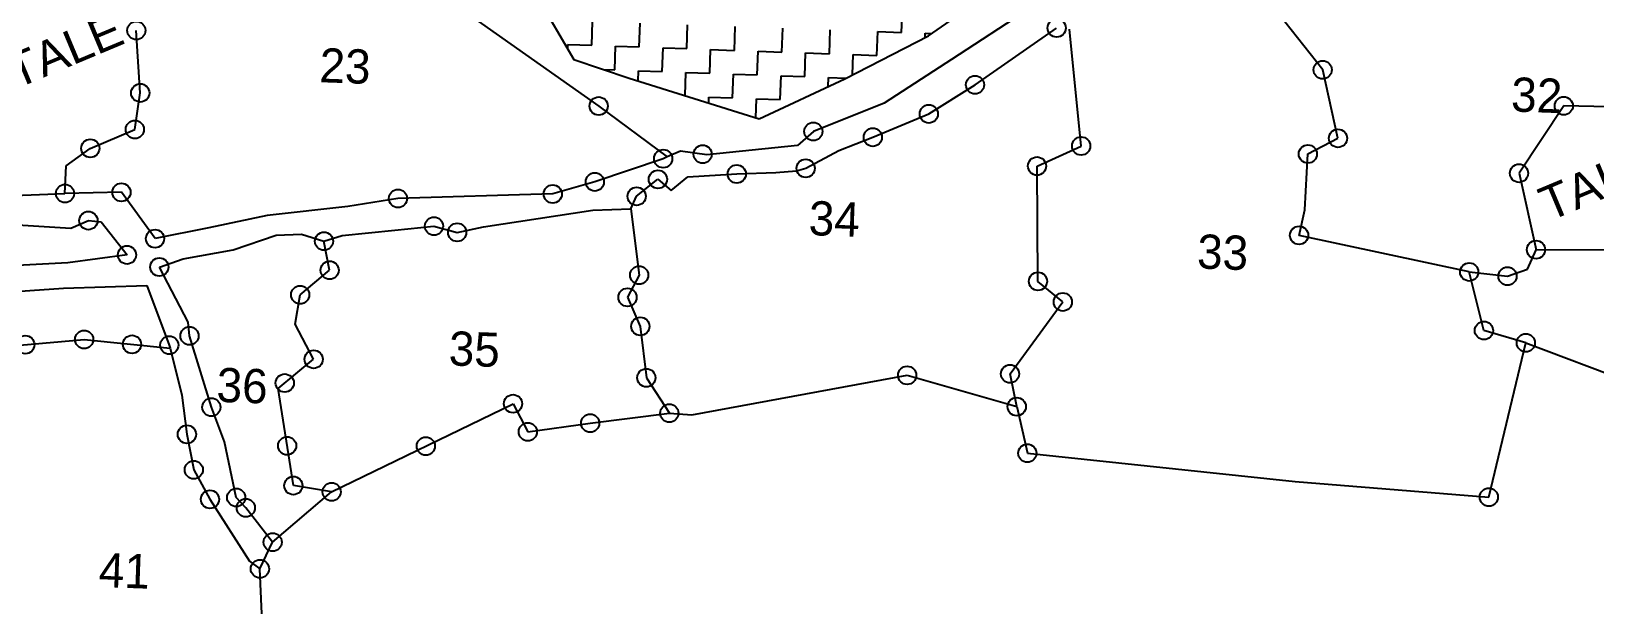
# Model space of a CAD drawing. Header units: metres. Extents: x 287345 to 291891, y 1993918 to 1999987.
# Drawn here: x 290888 to 291549, y 1996916 to 1997159 of the extents above; entities that cross this region are included whole.
import ezdxf
from ezdxf.enums import TextEntityAlignment as Align

# ---------------------------------------------------------------- set-up
doc = ezdxf.new("R2010")
doc.units = ezdxf.units.M
doc.header["$MEASUREMENT"] = 0
for name, color, linetype in [('POLY_HATCH', 12, 'Continuous'), ('POLY_PARCEL', 6, 'Continuous'), ('POLY_ROAD', 30, 'Continuous'), ('POLY_WATER', 4, 'Continuous'), ('TEXT_MAPIN', 7, 'Continuous'), ('TEXT_PARCEL', 7, 'Continuous')]:
    doc.layers.add(name, color=color, linetype=linetype)
doc.styles.get("Standard").update_dxf_attribs({"font": 'arial.ttf'})
doc.styles.add('TEXT_MAP', font='')
doc.styles.get('TEXT_MAP').set_extended_font_data('Kruti Dev 050')

msp = doc.modelspace()

# ---------------------------------------------------------------- linework, layer by layer
for centre in [(290931.98, 1997159.07), (291321.35, 1997160.11), (291433.9, 1997142.44), (291286.83, 1997136.09), (290933.64, 1997132.66), (291127.59, 1997127.1), (291267.26, 1997123.78), (291535.9, 1997127.17), (290931.36, 1997117.19), (291218.42, 1997116.35), (290912.49, 1997109.21), (291243.58, 1997113.91), (291331.71, 1997110.2), (291440.38, 1997113.47), (291154.88, 1997104.83), (291171.57, 1997106.72), (291313.07, 1997101.7), (291427.64, 1997106.83), (291125.95, 1997095.01), (291152.65, 1997096.1), (291186.02, 1997098.36), (291215.18, 1997100.77), (291516.96, 1997098.68), (290901.79, 1997090.09), (290925.69, 1997090.62), (291042.67, 1997088.01), (291108.17, 1997089.9), (291143.66, 1997088.94), (290911.72, 1997078.65), (291057.89, 1997076.3), (290939.91, 1997071), (291011.37, 1997069.92), (291067.74, 1997073.66), (291423.92, 1997072.39), (290928.04, 1997064.13), (291524.16, 1997066.34), (290941.73, 1997059), (291013.75, 1997057.65), (291144.71, 1997055.58), (291495.9, 1997056.93), (291512.09, 1997055.11), (291313.43, 1997052.94), (291001.29, 1997047.26), (291139.8, 1997046.18), (291323.96, 1997044.24), (290909.91, 1997028.34), (290954.47, 1997029.87), (291145.2, 1997033.9), (291502.11, 1997032.13), (290884.99, 1997026.16), (290930.17, 1997026.26), (290945.92, 1997025.96), (291519.84, 1997026.92), (291007, 1997019.98), (290994.78, 1997009.91), (291147.76, 1997012.15), (291258.09, 1997013.18), (291301.62, 1997013.79), (290963.74, 1996999.71), (291091.36, 1997001.16), (291157.49, 1996997.16), (291304.47, 1996999.94), (291097.61, 1996989.28), (291124, 1996992.93), (290953.38, 1996988.23), (290995.78, 1996983.38), (291054.46, 1996983.24), (291308.95, 1996980.23), (290956.29, 1996973.21), (290998.44, 1996966.54), (291014.6, 1996963.89), (290963.12, 1996960.73), (290974.25, 1996961.49), (290978.3, 1996957.14), (291504.2, 1996961.66), (290989.65, 1996942.59), (290984.27, 1996931.3)]:
    msp.add_circle(centre, 3.85)
at = {"layer": 'POLY_HATCH'}
for p, q in [((291094.86, 1997185.04), (291117.15, 1997146.73)), ((291267.14, 1997156.83), (291295.65, 1997176.67)), ((291231.74, 1997138.63), (291267.14, 1997156.83)), ((291117.15, 1997146.73), (291140.51, 1997138.95)), ((291140.51, 1997138.95), (291195.51, 1997121.72)), ((291195.51, 1997121.72), (291231.74, 1997138.63))]:
    msp.add_line(p, q, dxfattribs=at)
at = {"layer": 'POLY_HATCH', "linetype": 'Continuous'}
for p, q in [((291255.73, 1997158.23), (291256.09, 1997168.28)), ((291124.67, 1997152.8), (291125.02, 1997162.85)), ((291144.78, 1997152.09), (291145.13, 1997162.14)), ((291164.89, 1997151.38), (291165.24, 1997161.43)), ((291184.99, 1997150.67), (291185.35, 1997160.72)), ((291205.1, 1997149.95), (291205.46, 1997160.01)), ((291225.21, 1997149.24), (291225.57, 1997159.3)), ((291245.32, 1997148.53), (291245.68, 1997158.58)), ((291245.68, 1997158.58), (291255.73, 1997158.23)), ((291265.72, 1997156.1), (291265.79, 1997157.87)), ((291265.79, 1997157.87), (291268.5, 1997157.78)), ((291114.54, 1997151.2), (291114.61, 1997153.16)), ((291114.61, 1997153.16), (291124.67, 1997152.8)), ((291134.37, 1997142.39), (291134.72, 1997152.44)), ((291134.72, 1997152.44), (291144.78, 1997152.09)), ((291154.47, 1997141.68), (291154.83, 1997151.73)), ((291154.83, 1997151.73), (291164.89, 1997151.38)), ((291174.58, 1997140.97), (291174.94, 1997151.02)), ((291174.94, 1997151.02), (291184.99, 1997150.67)), ((291194.69, 1997140.25), (291195.05, 1997150.31)), ((291195.05, 1997150.31), (291205.1, 1997149.95)), ((291214.8, 1997139.54), (291215.16, 1997149.6)), ((291215.16, 1997149.6), (291225.21, 1997149.24)), ((291234.96, 1997140.29), (291235.27, 1997148.89)), ((291235.27, 1997148.89), (291245.32, 1997148.53)), ((291129.68, 1997142.56), (291134.37, 1997142.39)), ((291144.27, 1997137.77), (291144.42, 1997142.03)), ((291144.42, 1997142.03), (291154.47, 1997141.68)), ((291164.18, 1997131.54), (291164.53, 1997141.32)), ((291164.53, 1997141.32), (291174.58, 1997140.97)), ((291184.28, 1997130.56), (291184.64, 1997140.61)), ((291184.64, 1997140.61), (291194.69, 1997140.25)), ((291204.39, 1997129.84), (291204.75, 1997139.9)), ((291204.75, 1997139.9), (291214.8, 1997139.54)), ((291224.72, 1997135.35), (291224.86, 1997139.19)), ((291224.86, 1997139.19), (291232.31, 1997138.92)), ((291174.14, 1997128.42), (291174.23, 1997130.91)), ((291174.23, 1997130.91), (291184.28, 1997130.56)), ((291194.05, 1997122.18), (291194.34, 1997130.2)), ((291194.34, 1997130.2), (291204.39, 1997129.84))]:
    msp.add_line(p, q, dxfattribs=at)
at = {"layer": 'POLY_PARCEL'}
for p, q in [((291065.59, 1997170.77), (291127.59, 1997127.1)), ((291331.71, 1997110.2), (291326.84, 1997159.66)), ((291433.9, 1997142.44), (291417.92, 1997162.75)), ((291440.38, 1997113.47), (291433.9, 1997142.44)), ((291127.59, 1997127.1), (291156.53, 1997105.55)), ((291427.64, 1997106.83), (291440.38, 1997113.47)), ((291313.07, 1997101.7), (291331.71, 1997110.2)), ((291426.38, 1997083.13), (291427.64, 1997106.83)), ((291313.43, 1997052.94), (291313.07, 1997101.7)), ((291141.18, 1997083.68), (291144.71, 1997055.58)), ((291423.92, 1997072.39), (291426.38, 1997083.13)), ((291495.9, 1997056.93), (291423.92, 1997072.39)), ((291013.75, 1997057.65), (291011.37, 1997069.92)), ((291520.53, 1997058.14), (291524.16, 1997066.34)), ((291001.29, 1997047.26), (291013.75, 1997057.65)), ((291144.71, 1997055.58), (291139.8, 1997046.18)), ((291323.96, 1997044.24), (291313.43, 1997052.94)), ((291495.9, 1997056.93), (291512.09, 1997055.11)), ((291502.11, 1997032.13), (291495.9, 1997056.93)), ((291512.09, 1997055.11), (291520.53, 1997058.14)), ((290999.19, 1997034.83), (291001.29, 1997047.26)), ((291139.8, 1997046.18), (291145.2, 1997033.9)), ((291301.62, 1997013.79), (291323.96, 1997044.24)), ((291007, 1997019.98), (290999.19, 1997034.83)), ((291145.2, 1997033.9), (291147.76, 1997012.15)), ((290882.73, 1997025.97), (290909.91, 1997028.34)), ((290909.91, 1997028.34), (290946.26, 1997024.62)), ((291519.84, 1997026.92), (291502.11, 1997032.13)), ((291504.2, 1996961.66), (291519.84, 1997026.92)), ((291519.84, 1997026.92), (291571.02, 1997007.53)), ((290991.97, 1997007.6), (291007, 1997019.98)), ((291167.05, 1996996.4), (291258.09, 1997013.18)), ((291258.09, 1997013.18), (291304.47, 1996999.94)), ((291304.47, 1996999.94), (291301.62, 1997013.79)), ((290998.44, 1996966.54), (290991.97, 1997007.6)), ((291147.76, 1997012.15), (291157.49, 1996997.16)), ((291014.6, 1996963.89), (291091.36, 1997001.16)), ((291091.36, 1997001.16), (291097.61, 1996989.28)), ((291304.47, 1996999.94), (291308.95, 1996980.23)), ((291097.61, 1996989.28), (291124, 1996992.93)), ((291124, 1996992.93), (291157.49, 1996997.16)), ((291157.49, 1996997.16), (291167.05, 1996996.4)), ((291308.95, 1996980.23), (291422.32, 1996968.3)), ((291014.6, 1996963.89), (290998.44, 1996966.54)), ((291422.32, 1996968.3), (291504.2, 1996961.66)), ((290989.65, 1996942.59), (291014.6, 1996963.89)), ((290985.07, 1996912.26), (290984.27, 1996931.3))]:
    msp.add_line(p, q, dxfattribs=at)
at = {"layer": 'POLY_ROAD'}
for p, q in [((291309.79, 1997168.18), (291276.89, 1997146.79)), ((291286.83, 1997136.09), (291321.35, 1997160.11)), ((291276.89, 1997146.79), (291248.31, 1997128.3)), ((291267.26, 1997123.78), (291286.83, 1997136.09)), ((291248.31, 1997128.3), (291218.42, 1997116.35)), ((291243.58, 1997113.91), (291267.26, 1997123.78)), ((291218.42, 1997116.35), (291211.71, 1997110.47)), ((291229.22, 1997108.3), (291243.58, 1997113.91)), ((291156.53, 1997105.55), (291154.88, 1997104.83)), ((291162.27, 1997108.02), (291156.53, 1997105.55)), ((291173.31, 1997106.48), (291162.27, 1997108.02)), ((291211.71, 1997110.47), (291173.31, 1997106.48)), ((291215.18, 1997100.77), (291229.22, 1997108.3)), ((291154.88, 1997104.83), (291125.95, 1997095.01)), ((291165.31, 1997097.18), (291186.02, 1997098.36)), ((291186.02, 1997098.36), (291202.49, 1997098.93)), ((291202.49, 1997098.93), (291211.32, 1997099.76)), ((291211.32, 1997099.76), (291215.18, 1997100.77)), ((291125.95, 1997095.01), (291108.17, 1997089.9)), ((291143.66, 1997088.94), (291152.65, 1997096.1)), ((291152.65, 1997096.1), (291158.22, 1997091.32)), ((291158.22, 1997091.32), (291165.31, 1997097.18)), ((290925.69, 1997090.62), (290901.79, 1997090.09)), ((290939.91, 1997071), (290925.69, 1997090.62)), ((291042.67, 1997088.01), (291021.51, 1997084.55)), ((291108.17, 1997089.9), (291042.67, 1997088.01)), ((291141.18, 1997083.68), (291143.66, 1997088.94)), ((290844.78, 1997079.1), (290904.33, 1997075.47)), ((290904.33, 1997075.47), (290911.72, 1997078.65)), ((290911.72, 1997078.65), (290917.05, 1997078.08)), ((290987.32, 1997080.79), (290962.65, 1997075.55)), ((291021.51, 1997084.55), (290987.32, 1997080.79)), ((291078.92, 1997075.94), (291125.09, 1997083.1)), ((291125.09, 1997083.1), (291141.18, 1997083.68)), ((290917.05, 1997078.08), (290928.04, 1997064.13)), ((290962.65, 1997075.55), (290939.91, 1997071)), ((290972.98, 1997066.3), (290991.18, 1997072.54)), ((290991.18, 1997072.54), (291001.91, 1997072.93)), ((291001.91, 1997072.93), (291011.37, 1997069.92)), ((291011.37, 1997069.92), (291019.11, 1997072.32)), ((291019.11, 1997072.32), (291041.38, 1997074.59)), ((291041.38, 1997074.59), (291057.89, 1997076.3)), ((291057.89, 1997076.3), (291067.74, 1997073.66)), ((291067.74, 1997073.66), (291078.92, 1997075.94)), ((290951.8, 1997062.46), (290972.98, 1997066.3)), ((290903.05, 1997060.81), (290881.58, 1997059.66)), ((290928.04, 1997064.13), (290903.05, 1997060.81)), ((290941.73, 1997059), (290951.8, 1997062.46)), ((290953.91, 1997035.62), (290941.73, 1997059)), ((290868.64, 1997047.82), (290901.24, 1997050.11)), ((290901.24, 1997050.11), (290936.48, 1997051.15)), ((290936.48, 1997051.15), (290945.92, 1997025.96)), ((290954.47, 1997029.87), (290953.91, 1997035.62)), ((290945.92, 1997025.96), (290946.26, 1997024.62)), ((290963.74, 1996999.71), (290954.47, 1997029.87)), ((290946.26, 1997024.62), (290951.29, 1997004.74)), ((290951.29, 1997004.74), (290953.38, 1996988.23)), ((290969.34, 1996984.98), (290963.74, 1996999.71)), ((290953.38, 1996988.23), (290956.29, 1996973.21)), ((290974.25, 1996961.49), (290969.34, 1996984.98)), ((290956.29, 1996973.21), (290963.12, 1996960.73)), ((290963.12, 1996960.73), (290979.8, 1996934.52)), ((290978.3, 1996957.14), (290974.25, 1996961.49)), ((290989.65, 1996942.59), (290978.3, 1996957.14)), ((290984.27, 1996931.3), (290989.65, 1996942.59)), ((290979.8, 1996934.52), (290984.27, 1996931.3))]:
    msp.add_line(p, q, dxfattribs=at)
at = {"layer": 'POLY_WATER'}
for p, q in [((290933.64, 1997132.66), (290931.98, 1997159.07)), ((290931.36, 1997117.19), (290933.64, 1997132.66)), ((291535.9, 1997127.17), (291516.96, 1997098.68)), ((291561.3, 1997126.68), (291535.9, 1997127.17)), ((290912.49, 1997109.21), (290931.36, 1997117.19)), ((290902.29, 1997101.8), (290912.49, 1997109.21)), ((290901.79, 1997090.09), (290902.29, 1997101.8)), ((291516.96, 1997098.68), (291524.16, 1997066.34)), ((290880.34, 1997089.32), (290901.79, 1997090.09)), ((291524.16, 1997066.34), (291558.34, 1997066.38))]:
    msp.add_line(p, q, dxfattribs=at)

# ---------------------------------------------------------------- texts
at = {"layer": 'TEXT_MAPIN'}
for p in [(290881.17, 1997134.28), (291529.55, 1997078.16)]:
    msp.add_text('TALE', height=14.488, rotation=22.73586, dxfattribs=at).set_placement(p)
at = {"layer": 'TEXT_PARCEL', "style": 'TEXT_MAP'}
for s, p in [('23', (291020.31, 1997144.06)), ('32', (291524.47, 1997131.7)), ('34', (291227.3, 1997079.38)), ('33', (291391.62, 1997065.28)), ('35', (291075.02, 1997024.27)), ('36', (290976.78, 1997008.84)), ('41', (290926.96, 1996930.52))]:
    msp.add_text(s, height=14.488, rotation=357.97338, dxfattribs=at).set_placement(p, align=Align.MIDDLE)

doc.saveas('drawing.dxf')
